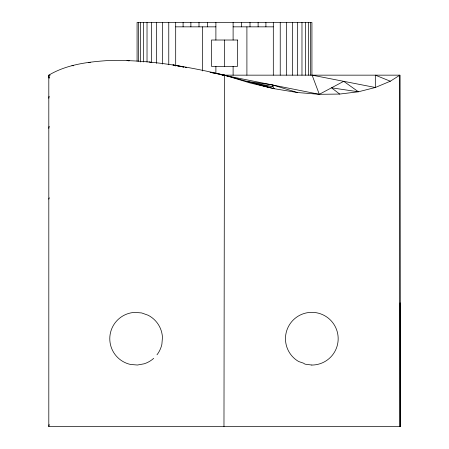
<?xml version="1.0" encoding="UTF-8"?>
<svg xmlns="http://www.w3.org/2000/svg" width="449" height="449" viewBox="0 0 449 449"><rect width="100%" height="100%" fill="white"/><g stroke="black" fill="none" stroke-linecap="round" stroke-linejoin="round"><path stroke-width="0.67" d="M399.874 426.55L399.874 75.157L222.244 75.157M223.972 426.55L224.5 75.157C185.903 66.194 146.43 59.184 106.654 60.649C86.792 62.024 66.194 64.774 48.806 75.157L48.806 426.55L400.194 426.55L399.874 75.157L390.316 81.218L375.325 87.493L358.403 91.787L339.685 94.066L319.306 94.307L297.429 92.522L274.216 88.711L249.84 82.908L224.438 75.157L210.699 72.424M400.093 302.828L400.194 426.55M48.806 98.224L49.132 96.249M48.806 128.335L49.171 126.27M48.806 426.55L49.177 424.479M48.806 199.098L49.283 197.79M220.195 74.534L319.306 94.307L343.715 81.325L358.403 91.787L331.508 87.819L339.685 94.066M175.694 26.845L215.89 26.845M233.11 26.845L273.306 26.845M50.198 75.157L48.806 75.157L49.093 76.313M90.344 62.484L88.268 62.344L89.626 62.591M73.372 65.672L71.98 65.576L73.355 65.812M271.87 84.732L247.45 81.488L273.043 86.724L258.961 84.653L274.216 88.711L271.87 84.732L297.429 92.522M220.313 74.54L224.438 75.157L270.466 87.819M183.916 67.086L172.921 64.897L183.91 67.086M210.037 72.283L224.466 75.157M149.141 61.934L151.857 62.557M390.316 81.218L375.325 75.157L375.325 87.493L312.106 75.157L319.306 94.307M49.238 77.621L48.806 76.605L49.149 78.3M311.926 75.157L311.926 22.45L137.074 22.45L137.074 61.289M310.657 22.45L310.657 75.157M308.564 22.45L308.564 75.157M305.662 22.45L305.662 75.157M301.975 22.45L301.975 75.157M297.541 22.45L297.541 75.157M292.406 22.45L292.406 75.157M286.619 22.45L286.619 75.157M280.232 22.45L280.232 75.157M273.306 22.45L273.306 75.157M265.909 22.45L265.909 26.845M258.119 22.45L258.119 26.845M250.003 22.45L250.003 26.845M246.905 26.845L246.905 75.157M241.641 22.45L241.641 26.845M233.11 22.45L233.11 40.017M233.11 66.373L233.11 75.157M224.5 40.017L224.5 66.373M215.89 22.45L215.89 40.017M215.89 66.373L215.89 73.131M207.359 22.45L207.359 26.845M202.622 26.845L202.622 70.959M198.997 22.45L198.997 26.845M190.881 22.45L190.881 26.845M183.091 22.45L183.091 26.845M175.694 22.45L175.694 66.054M168.768 22.45L168.768 64.757M162.381 22.45L162.381 64.061M156.594 22.45L156.594 63.371M151.459 22.45L151.459 62.675M147.025 22.45L147.025 61.979M143.338 22.45L143.338 61.979M140.436 22.45L140.436 61.979M138.343 22.45L138.343 61.289M156.987 354.811A26.356 26.356 0 0 0 161.887 344.254L162.448 337.395A26.356 26.356 0 0 0 148.153 315.254L141.676 312.942L134.818 312.381A26.356 26.356 0 0 0 130.575 364.465L137.433 365.026L144.202 363.791A26.356 26.356 0 0 0 153.71 358.336M237.504 40.017L211.496 40.017L211.496 66.373L237.504 66.373L237.504 40.017M311.825 365.048L305 364.15L303.49 363.174L298.647 361.518A26.356 26.356 0 0 1 294.881 318.509A26.356 26.356 0 0 1 336.587 329.684A26.356 26.356 0 0 1 311.825 365.048M129.054 60.823L126.994 60.514L129.065 60.828M186.666 67.631L185.291 67.361L186.655 67.631"/></g></svg>
